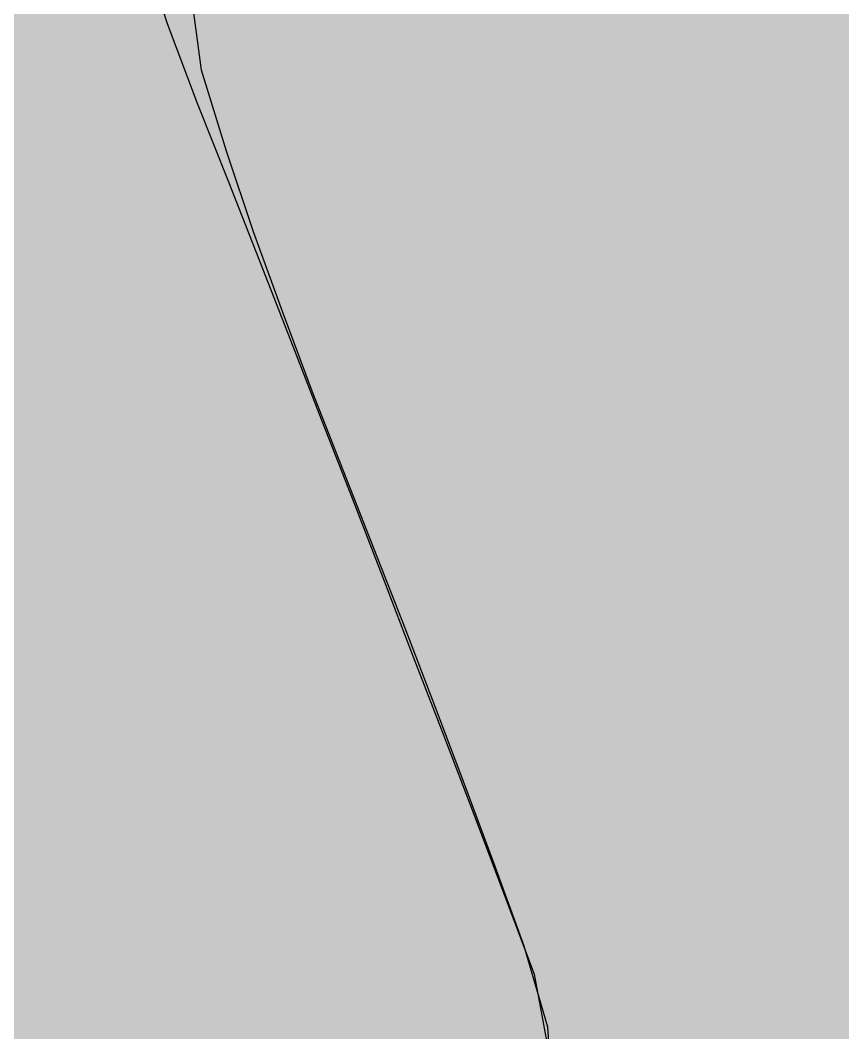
# Model space of a CAD drawing. Extents: x 0 to 1501, y 0 to 1722.
# Drawn here: x 131.288 to 133.417, y 1698.255 to 1700.876 of the extents above; entities that cross this region are included whole.
import ezdxf

# ---------------------------------------------------------------- set-up
doc = ezdxf.new("R2010")
doc.units = 0

msp = doc.modelspace()

# ---------------------------------------------------------------- hatches: boundary and pattern name
for color, points in [(7, [(0, 1722), (1280, 1722), (1280, 1002), (0, 1002)]), (7, [(0, 1722), (1280, 1722), (1280, 1656), (0, 1656)]), (49, [(132.6735, 1697.975), (132.8182, 1697.8095), (132.8834, 1697.5998), (132.9441, 1697.3885), (133.002, 1697.1765), (133.0577, 1696.9639), (133.1116, 1696.7508), (133.1641, 1696.5373), (133.2153, 1696.3235), (133.2654, 1696.1095), (133.3146, 1695.8953), (133.348, 1695.7553), (133.3046, 1695.9708), (133.2594, 1696.1859), (133.2108, 1696.4003), (133.159, 1696.6139), (133.1045, 1696.8268), (133.0474, 1697.0391), (132.9879, 1697.2507), (132.9262, 1697.4616), (132.8624, 1697.672), (132.7703, 1697.8668), (132.6688, 1698.0498), (132.6535, 1698.2691), (132.5925, 1698.4786), (132.5174, 1698.6852), (132.4407, 1698.8912), (132.3629, 1699.0968), (132.2839, 1699.3019), (132.2041, 1699.5067), (132.1236, 1699.7112), (132.0437, 1699.916), (131.9663, 1700.1217), (131.8918, 1700.3285), (131.8213, 1700.5367), (131.7569, 1700.7469), (131.7285, 1700.9612), (131.7895, 1701.1464), (131.7325, 1701.3586), (131.6631, 1701.5672), (131.5888, 1701.774), (131.5098, 1701.9791), (131.4215, 1702.1804), (131.3544, 1702.3178), (131.4459, 1702.1179), (131.5311, 1701.9153), (131.6068, 1701.7091), (131.6478, 1701.4954), (131.6189, 1701.2783), (131.6007, 1701.0765), (131.6684, 1700.8674), (131.7456, 1700.6616), (131.8272, 1700.4576), (131.9073, 1700.2529), (131.9873, 1700.0481), (132.0671, 1699.8433), (132.1466, 1699.6384), (132.226, 1699.4334), (132.3051, 1699.2283), (132.3839, 1699.0231), (132.4624, 1698.8178), (132.5405, 1698.6124), (132.6181, 1698.4067), (132.6576, 1698.1925), (132.6735, 1697.975)])]:
    msp.add_hatch(color=color).paths.add_polyline_path(points, flags=0)

# ---------------------------------------------------------------- linework, layer by layer
at = {"color": 0, "true_color": 0x232323}
for points in [[(131.6007, 1701.0765), (131.6684, 1700.8674), (131.7456, 1700.6616), (131.8272, 1700.4576), (131.9073, 1700.2529), (131.9873, 1700.0481), (132.0671, 1699.8433), (132.1466, 1699.6384), (132.226, 1699.4334), (132.3051, 1699.2283), (132.3839, 1699.0231), (132.4624, 1698.8178), (132.5405, 1698.6124), (132.6181, 1698.4067), (132.6576, 1698.1925)], [(132.6688, 1698.0498), (132.6535, 1698.2691), (132.5925, 1698.4786), (132.5174, 1698.6852), (132.4407, 1698.8912), (132.3629, 1699.0968), (132.2839, 1699.3019), (132.2041, 1699.5067), (132.1236, 1699.7112), (132.0437, 1699.916), (131.9663, 1700.1217), (131.8918, 1700.3285), (131.8213, 1700.5367), (131.7569, 1700.7469), (131.7285, 1700.9612)]]:
    msp.add_lwpolyline(points, dxfattribs=at)

doc.saveas('drawing.dxf')
